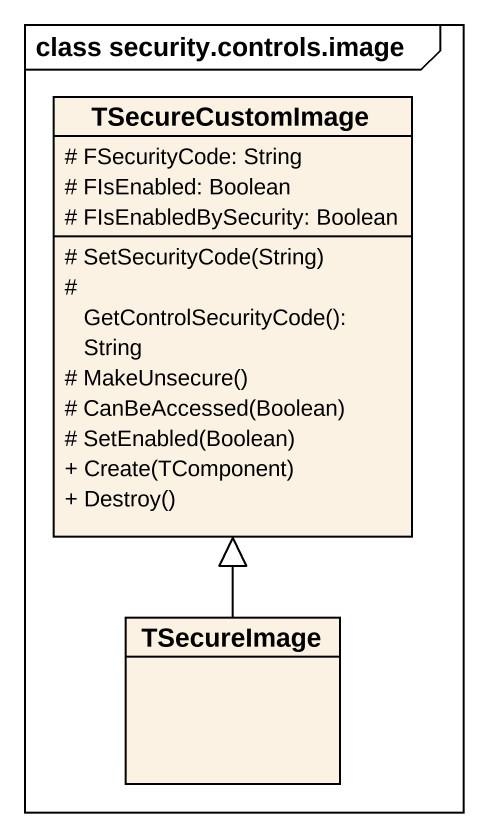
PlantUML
@startuml
mainframe class security.controls.image
hide circle
hide empty members
skinparam classAttributeIconSize 0
class TSecureCustomImage {
  # FSecurityCode: String
  # FIsEnabled: Boolean
  # FIsEnabledBySecurity: Boolean
  # SetSecurityCode(String)
  # GetControlSecurityCode(): String
  # MakeUnsecure()
  # CanBeAccessed(Boolean)
  # SetEnabled(Boolean)
  + Create(TComponent)
  + Destroy()
}
class TSecureImage
TSecureImage -up-|> TSecureCustomImage
@enduml
